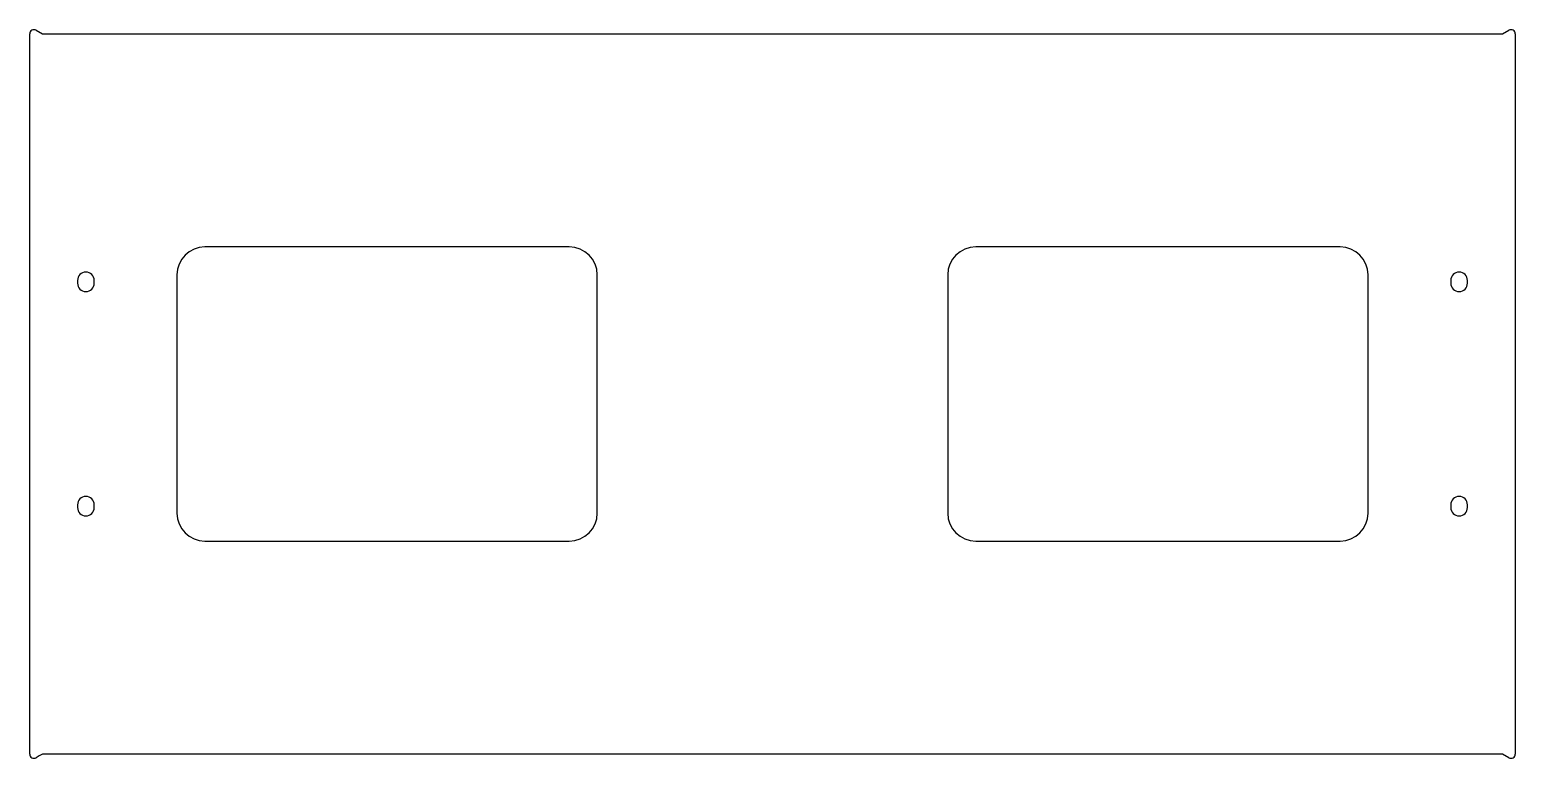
# Model space of a CAD drawing. Extents: x 424 to 1484, y 16 to 536.
import ezdxf

# ---------------------------------------------------------------- set-up
doc = ezdxf.new("R2010")
doc.units = 0

msp = doc.modelspace()

# ---------------------------------------------------------------- linework, layer by layer
for p, q in [((423.95, 19), (423.95, 532.8)), ((428.48, 535.47), (433.01, 532.95)), ((433.01, 532.95), (1474.99, 532.95)), ((1474.99, 532.95), (1479.52, 535.47)), ((1484.05, 532.8), (1484.05, 19)), ((809, 380.85), (549, 380.85)), ((1359, 380.85), (1099, 380.85)), ((529.05, 360.9), (529.05, 190.9)), ((828.95, 275.9), (828.95, 360.9)), ((1079.05, 360.9), (1079.05, 190.9)), ((1378.95, 275.9), (1378.95, 360.9)), ((458.05, 356.9), (458.05, 354.9)), ((469.95, 354.9), (469.95, 356.9)), ((1438.05, 356.9), (1438.05, 354.9)), ((1449.95, 354.9), (1449.95, 356.9)), ((828.95, 190.9), (828.95, 275.9)), ((1378.95, 190.9), (1378.95, 275.9)), ((458.05, 196.9), (458.05, 194.9)), ((469.95, 194.9), (469.95, 196.9)), ((1438.05, 196.9), (1438.05, 194.9)), ((1449.95, 194.9), (1449.95, 196.9)), ((549, 170.95), (809, 170.95)), ((1099, 170.95), (1359, 170.95)), ((430.75, 17.6), (428.48, 16.33)), ((433.01, 18.85), (430.75, 17.6)), ((1474.99, 18.85), (433.01, 18.85)), ((1479.52, 16.33), (1474.99, 18.85))]:
    msp.add_line(p, q)
for centre, radius, start, end in [((427, 532.8), 3.05, 61.00008, 180), ((1481, 532.8), 3.05, 360, 118.99992), ((549, 360.9), 19.95, 90, 180), ((809, 360.9), 19.95, 0, 90), ((1099, 360.9), 19.95, 90, 180), ((1359, 360.9), 19.95, 0, 90), ((464, 356.9), 5.95, 90, 180), ((464, 356.9), 5.95, 0, 90), ((1444, 356.9), 5.95, 90, 180), ((1444, 356.9), 5.95, 0, 90), ((464, 354.9), 5.95, 180, 0), ((1444, 354.9), 5.95, 180, 0), ((464, 196.9), 5.95, 90, 180), ((464, 196.9), 5.95, 0, 90), ((1444, 196.9), 5.95, 90, 180), ((1444, 196.9), 5.95, 0, 90), ((464, 194.9), 5.95, 180, 0), ((549, 190.9), 19.95, 180, 270), ((809, 190.9), 19.95, 270, 0), ((1099, 190.9), 19.95, 180, 270), ((1359, 190.9), 19.95, 270, 0), ((1444, 194.9), 5.95, 180, 0), ((427, 19), 3.05, 180, 298.99991), ((1481, 19), 3.05, 241.00009, 0)]:
    msp.add_arc(centre, radius, start, end)

doc.saveas('drawing.dxf')
